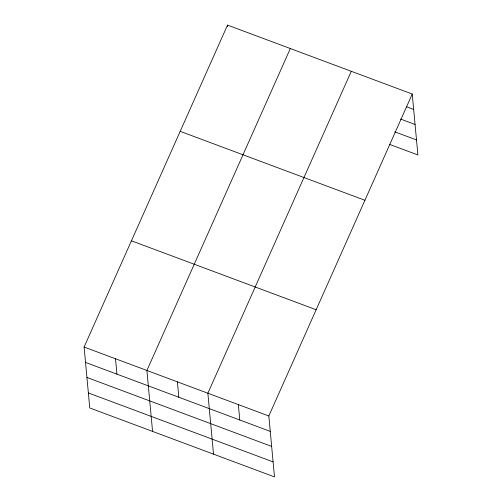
<?xml version="1.0" encoding="UTF-8"?>
<svg xmlns="http://www.w3.org/2000/svg" width="502" height="502" viewBox="0 0 502 502"><rect width="100%" height="100%" fill="white"/><g stroke="black" fill="none" stroke-linecap="round" stroke-linejoin="round"><path stroke-width="0.75" d="M412.242 94.037L268.827 415.976L274.481 476.9L89.758 407.963L84.104 347.039L227.519 25.1L412.242 94.037L417.896 154.961L389.596 144.4M290.325 48.537L146.91 370.476L152.564 431.4M351.287 71.284L207.866 393.229L213.519 454.153M406.413 106.719L413.673 109.43M400.552 119.037L415.066 124.452M394.729 131.813L416.503 139.932M180.193 131.342L364.916 200.273M131.43 240.803L316.153 309.734M84.104 347.039L268.827 415.976M85.535 362.438L270.252 431.369M86.928 377.46L271.651 446.397M88.365 392.94L273.082 461.878M227.519 25.1L227.663 26.637M238.35 404.599L239.774 419.998M177.388 381.853L178.819 397.245M115.504 358.761L116.935 374.153"/></g></svg>
